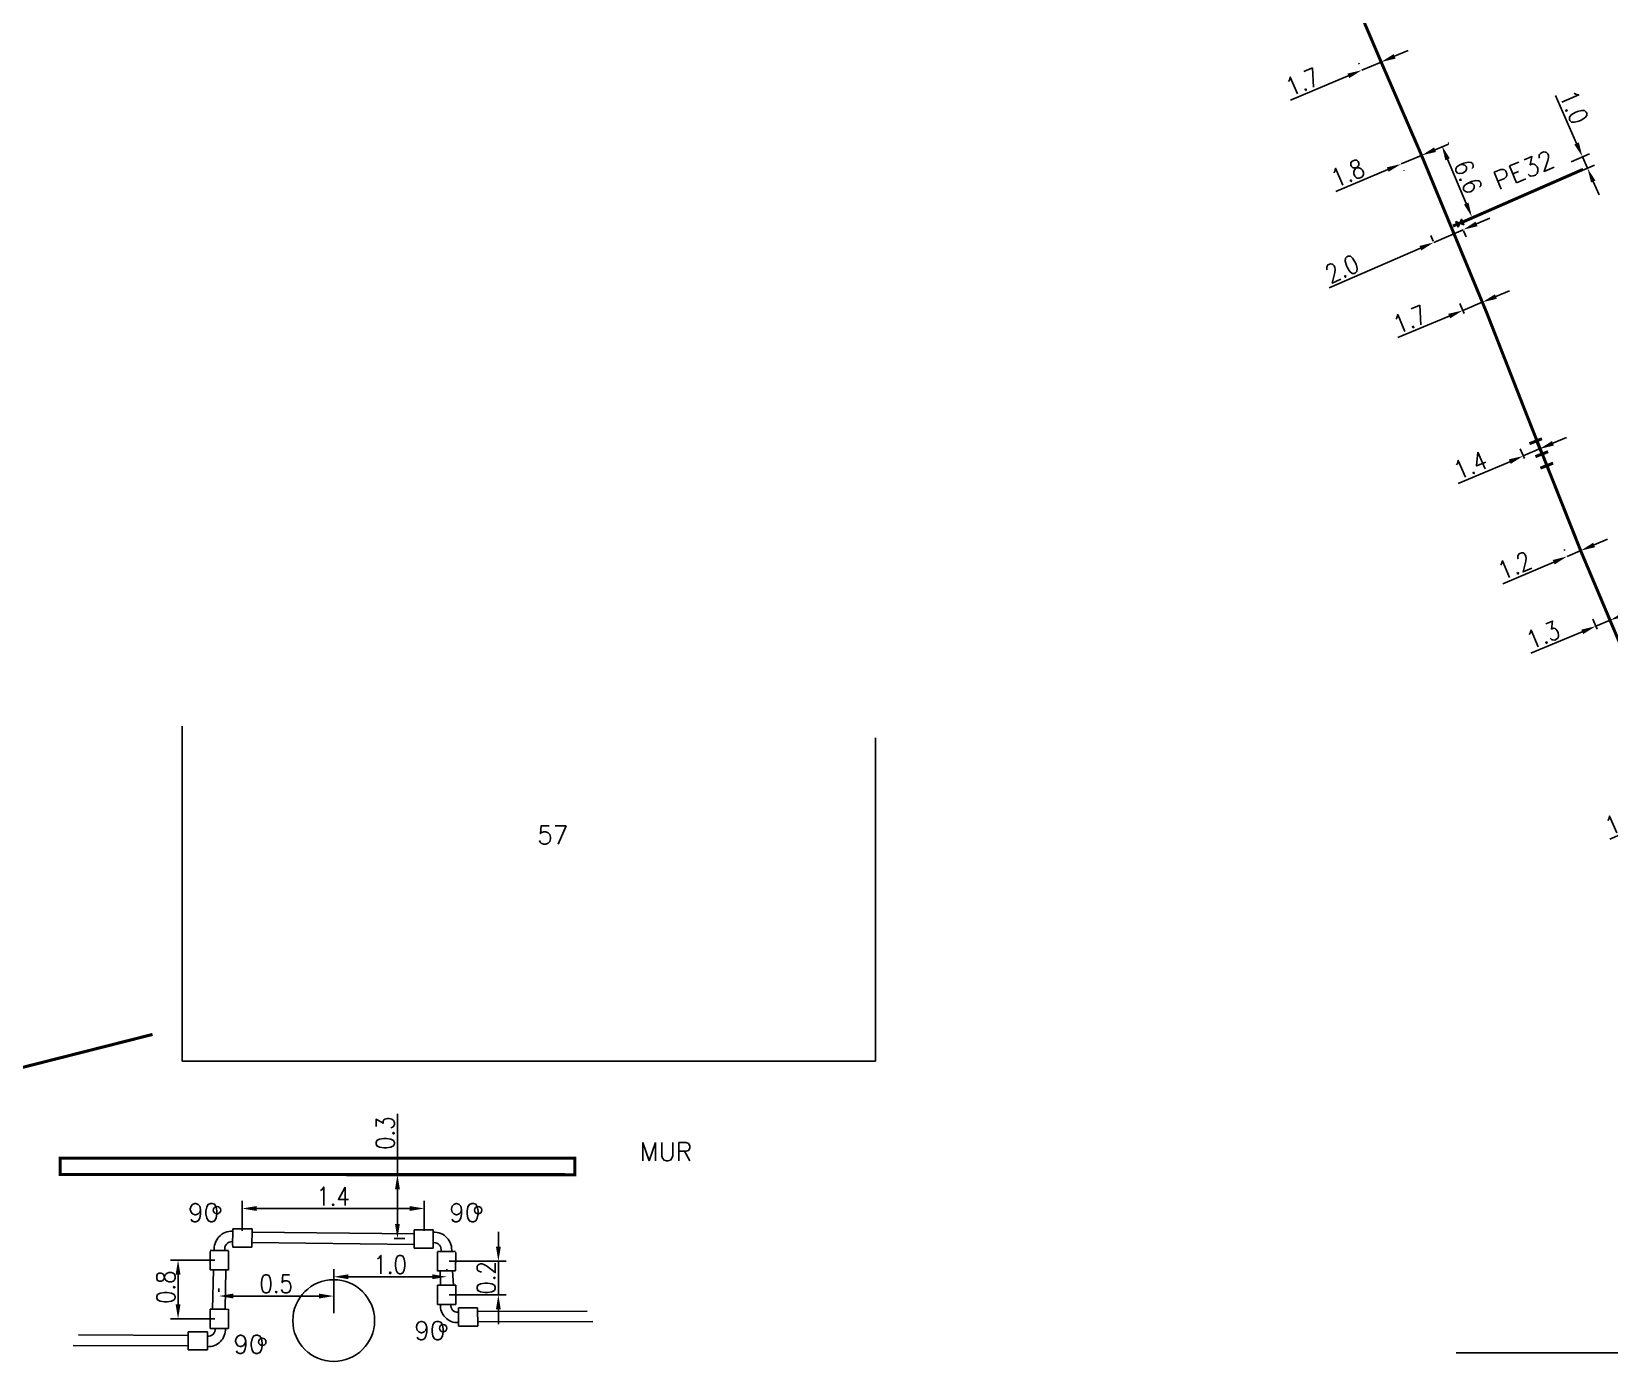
# Model space of a CAD drawing. Header units: millimetres. Extents: x 104988 to 105484, y 137061 to 138000.
# Drawn here: x 105092.2 to 105221.4, y 137402.9 to 137511.8 of the extents above; entities that cross this region are included whole.
import ezdxf
from ezdxf.enums import TextEntityAlignment as Align

# ---------------------------------------------------------------- set-up
doc = ezdxf.new("R2010")
doc.units = ezdxf.units.MM
doc.header["$PDMODE"] = 34
doc.layers.get('0').update_dxf_attribs({"linetype": 'CONTINUOUS'})
doc.layers.get('DEFPOINTS').update_dxf_attribs({"linetype": 'CONTINUOUS'})
doc.layers.add('G_120', color=4, linetype='CONTINUOUS')
doc.layers.add('G_300', color=7, linetype='CONTINUOUS')
doc.styles.add('G_ROMANS', font='ROMANS.SHX', dxfattribs={"width": 0.75})
doc.styles.get("Standard").update_dxf_attribs({"font": 'romans.shx', "width": 0.85})
doc.linetypes.add('G_TYPB_PE', pattern='A,5,-0.3,["o",Standard,S=1.5,R=0,X=0,Y=-0.5],-1.65', length=6.95)
doc.dimstyles.get("Standard").update_dxf_attribs({"dimtxt": 1.5, "dimasz": 1.2, "dimexe": 0.625, "dimexo": 0.625, "dimgap": 0.25, "dimtad": 1, "dimdec": 1, "dimzin": 0, "dimdsep": 46, "dimtxsty": 'Standard', "dimcen": -0.5, "dimadec": 0, "dimazin": 0, "dimtfac": 1, "dimtdec": 1, "dimtmove": 0, "dimatfit": 3, "dimfxl": 0, "dimtolj": 1, "dimtzin": 0, "dimarcsym": 0})

# ---------------------------------------------------------------- blocks, each defined once
blk = doc.blocks.new('*D125')
at = {"layer": 'DEFPOINTS', "color": 0, "linetype": 'Continuous', "transparency": 16777216}
for p in [(105227.97, 137448.4), (105226.73, 137447.98), (105226.78, 137447.88)]:
    blk.add_point(p, dxfattribs=at)
at = {"layer": 'G_120', "color": 0, "linetype": 'Continuous', "lineweight": -2, "transparency": 16777216}
for p, q in [((105229.02, 137448.99), (105230.12, 137449.47)), ((105226.53, 137448.45), (105226.48, 137448.56)), ((105227.92, 137448.51), (105226.73, 137447.98)), ((105227.72, 137448.97), (105227.67, 137449.08)), ((105225.63, 137447.5), (105221.47, 137445.68))]:
    blk.add_line(p, q, dxfattribs=at)
at = {"layer": 'G_120', "color": 0, "linetype": 'Continuous', "transparency": 16777216}
for points in [[(105228.94, 137449.17), (105229.1, 137448.81), (105227.92, 137448.51)], [(105225.55, 137447.69), (105225.71, 137447.32), (105226.73, 137447.98)]]:
    blk.add_solid(points, dxfattribs=at)
at = {"layer": 'G_120', "color": 0, "linetype": 'Continuous', "transparency": 16777216, "insert": (105222.44, 137447.19), "char_height": 1.5, "attachment_point": 5, "rotation": 23.6852}
blk.add_mtext('\\A1;1.3', dxfattribs=at)
blk = doc.blocks.new('*D126')
at = {"layer": 'DEFPOINTS', "color": 0, "linetype": 'Continuous', "transparency": 16777216}
for p in [(105206.03, 137501.73), (105204.37, 137501.04), (105204.38, 137500.99)]:
    blk.add_point(p, dxfattribs=at)
at = {"layer": 'G_120', "color": 0, "linetype": 'Continuous', "lineweight": -2, "transparency": 16777216}
for p, q in [((105207.15, 137502.15), (105208.26, 137502.62)), ((105206.04, 137501.69), (105204.38, 137500.99)), ((105206.27, 137501.16), (105206.28, 137501.11)), ((105203.28, 137500.53), (105199.01, 137498.74)), ((105204.61, 137500.46), (105204.62, 137500.42))]:
    blk.add_line(p, q, dxfattribs=at)
at = {"layer": 'G_120', "color": 0, "linetype": 'Continuous', "transparency": 16777216}
for points in [[(105207.07, 137502.34), (105207.23, 137501.97), (105206.04, 137501.69)], [(105203.2, 137500.71), (105203.35, 137500.35), (105204.38, 137500.99)]]:
    blk.add_solid(points, dxfattribs=at)
at = {"layer": 'G_120', "color": 0, "linetype": 'Continuous', "transparency": 16777216, "insert": (105200, 137500.24), "char_height": 1.5, "attachment_point": 5, "rotation": 22.756}
blk.add_mtext('\\A1;1.8', dxfattribs=at)
blk = doc.blocks.new('*D127')
at = {"layer": 'DEFPOINTS', "color": 0, "linetype": 'Continuous', "transparency": 16777216}
for p in [(105209.42, 137488.99), (105211.37, 137488.83), (105209.77, 137488.16)]:
    blk.add_point(p, dxfattribs=at)
at = {"layer": 'G_120', "color": 0, "linetype": 'Continuous', "lineweight": -2, "transparency": 16777216}
for p, q in [((105209.53, 137488.73), (105209.18, 137489.57)), ((105211.02, 137489.66), (105209.42, 137488.99)), ((105211.13, 137489.41), (105210.78, 137490.24)), ((105212.13, 137490.13), (105213.24, 137490.59)), ((105208.31, 137488.53), (105204.1, 137486.76))]:
    blk.add_line(p, q, dxfattribs=at)
at = {"layer": 'G_120', "color": 0, "linetype": 'Continuous', "transparency": 16777216}
for points in [[(105212.05, 137490.31), (105212.21, 137489.94), (105211.02, 137489.66)], [(105208.23, 137488.71), (105208.39, 137488.34), (105209.42, 137488.99)]]:
    blk.add_solid(points, dxfattribs=at)
at = {"layer": 'G_120', "color": 0, "linetype": 'Continuous', "transparency": 16777216, "insert": (105205.09, 137488.26), "char_height": 1.5, "attachment_point": 5, "rotation": 22.7421}
blk.add_mtext('\\A1;1.7', dxfattribs=at)
blk = doc.blocks.new('*D128')
at = {"layer": 'DEFPOINTS', "color": 0, "linetype": 'Continuous', "transparency": 16777216}
for p in [(105214.38, 137477.07), (105216.04, 137476.84), (105214.72, 137476.27)]:
    blk.add_point(p, dxfattribs=at)
at = {"layer": 'G_120', "color": 0, "linetype": 'Continuous', "lineweight": -2, "transparency": 16777216}
for p, q in [((105215.8, 137477.41), (105215.46, 137478.21)), ((105216.8, 137478.11), (105217.91, 137478.58)), ((105213.27, 137476.6), (105209.04, 137474.8)), ((105214.47, 137476.85), (105214.13, 137477.65)), ((105215.7, 137477.64), (105214.38, 137477.07))]:
    blk.add_line(p, q, dxfattribs=at)
at = {"layer": 'G_120', "color": 0, "linetype": 'Continuous', "transparency": 16777216}
for points in [[(105216.73, 137478.29), (105216.88, 137477.92), (105215.7, 137477.64)], [(105213.19, 137476.79), (105213.35, 137476.42), (105214.38, 137477.07)]]:
    blk.add_solid(points, dxfattribs=at)
at = {"layer": 'G_120', "color": 0, "linetype": 'Continuous', "transparency": 16777216, "insert": (105210.05, 137476.31), "char_height": 1.5, "attachment_point": 5, "rotation": 23.0955}
blk.add_mtext('\\A1;1.4', dxfattribs=at)
blk = doc.blocks.new('*D129')
at = {"layer": 'DEFPOINTS', "color": 0, "linetype": 'Continuous', "transparency": 16777216}
for p in [(105217.97, 137468.84), (105219.12, 137469.21), (105218.02, 137468.73)]:
    blk.add_point(p, dxfattribs=at)
at = {"layer": 'G_120', "color": 0, "linetype": 'Continuous', "lineweight": -2, "transparency": 16777216}
for p, q in [((105220.18, 137469.78), (105221.28, 137470.25)), ((105217.77, 137469.31), (105217.73, 137469.41)), ((105219.08, 137469.31), (105217.97, 137468.84)), ((105218.88, 137469.78), (105218.83, 137469.88)), ((105216.87, 137468.36), (105212.69, 137466.58))]:
    blk.add_line(p, q, dxfattribs=at)
at = {"layer": 'G_120', "color": 0, "linetype": 'Continuous', "transparency": 16777216}
for points in [[(105216.79, 137468.55), (105216.95, 137468.18), (105217.97, 137468.84)], [(105220.1, 137469.96), (105220.26, 137469.59), (105219.08, 137469.31)]]:
    blk.add_solid(points, dxfattribs=at)
at = {"layer": 'G_120', "color": 0, "linetype": 'Continuous', "transparency": 16777216, "insert": (105213.67, 137468.09), "char_height": 1.5, "attachment_point": 5, "rotation": 23.0955}
blk.add_mtext('\\A1;1.2', dxfattribs=at)
blk = doc.blocks.new('*D130')
at = {"layer": 'DEFPOINTS', "color": 0, "linetype": 'Continuous', "transparency": 16777216}
for p in [(105220.32, 137463.12), (105221.83, 137462.79), (105220.66, 137462.31)]:
    blk.add_point(p, dxfattribs=at)
at = {"layer": 'G_120', "color": 0, "linetype": 'Continuous', "lineweight": -2, "transparency": 16777216}
for p, q in [((105220.42, 137462.88), (105220.08, 137463.7)), ((105221.49, 137463.61), (105220.32, 137463.12)), ((105221.59, 137463.37), (105221.25, 137464.19)), ((105222.6, 137464.07), (105223.71, 137464.53)), ((105219.21, 137462.66), (105215.01, 137460.91))]:
    blk.add_line(p, q, dxfattribs=at)
at = {"layer": 'G_120', "color": 0, "linetype": 'Continuous', "transparency": 16777216}
for points in [[(105222.52, 137464.26), (105222.68, 137463.89), (105221.49, 137463.61)], [(105219.13, 137462.84), (105219.29, 137462.48), (105220.32, 137463.12)]]:
    blk.add_solid(points, dxfattribs=at)
at = {"layer": 'G_120', "color": 0, "linetype": 'Continuous', "transparency": 16777216, "insert": (105216.01, 137462.41), "char_height": 1.5, "attachment_point": 5, "rotation": 22.6169}
blk.add_mtext('\\A1;1.3', dxfattribs=at)
blk = doc.blocks.new('*D155')
at = {"layer": 'DEFPOINTS', "color": 0, "linetype": 'Continuous', "transparency": 16777216}
for p in [(105202.77, 137509.26), (105201.15, 137508.67), (105201.18, 137508.59)]:
    blk.add_point(p, dxfattribs=at)
at = {"layer": 'G_120', "color": 0, "linetype": 'Continuous', "lineweight": -2, "transparency": 16777216}
for p, q in [((105203.84, 137509.81), (105204.95, 137510.27)), ((105200.94, 137509.17), (105200.91, 137509.25)), ((105202.73, 137509.34), (105201.15, 137508.67)), ((105202.53, 137509.84), (105202.49, 137509.92)), ((105200.04, 137508.21), (105195.3, 137506.21))]:
    blk.add_line(p, q, dxfattribs=at)
at = {"layer": 'G_120', "color": 0, "linetype": 'Continuous', "transparency": 16777216}
for points in [[(105203.76, 137509.99), (105203.92, 137509.62), (105202.73, 137509.34)], [(105199.97, 137508.39), (105200.12, 137508.02), (105201.15, 137508.67)]]:
    blk.add_solid(points, dxfattribs=at)
at = {"layer": 'G_120', "color": 0, "linetype": 'Continuous', "transparency": 16777216, "insert": (105196.29, 137507.71), "char_height": 1.5, "attachment_point": 5, "rotation": 22.8423}
blk.add_mtext('\\A1;1.7', dxfattribs=at)
blk = doc.blocks.new('*D35')
at = {"layer": 'DEFPOINTS', "color": 0, "linetype": 'Continuous', "transparency": 16777216}
for p in [(105209.24, 137496.08), (105209.45, 137495.6), (105207.25, 137494.09)]:
    blk.add_point(p, dxfattribs=at)
at = {"layer": 'G_120', "color": 0, "linetype": 'Continuous', "lineweight": -2, "transparency": 16777216}
for p, q in [((105210.55, 137496.08), (105211.65, 137496.55)), ((105207, 137494.66), (105206.8, 137495.13)), ((105209.45, 137495.6), (105207.05, 137494.56)), ((105209.49, 137495.51), (105209.7, 137495.03)), ((105205.95, 137494.08), (105198.47, 137490.85))]:
    blk.add_line(p, q, dxfattribs=at)
at = {"layer": 'G_120', "color": 0, "linetype": 'Continuous', "transparency": 16777216}
for points in [[(105210.47, 137496.26), (105210.63, 137495.89), (105209.45, 137495.6)], [(105205.87, 137494.27), (105206.02, 137493.9), (105207.05, 137494.56)]]:
    blk.add_solid(points, dxfattribs=at)
at = {"layer": 'G_120', "color": 0, "linetype": 'Continuous', "transparency": 16777216, "insert": (105199.53, 137492.4), "char_height": 1.5, "attachment_point": 5, "rotation": 23.3921}
blk.add_mtext('\\A1;2.0', dxfattribs=at)
blk = doc.blocks.new('*D36')
at = {"layer": 'DEFPOINTS', "color": 0, "linetype": 'Continuous', "transparency": 16777216}
for p in [(105207.65, 137502.45), (105210.15, 137496.63), (105210.17, 137496.64)]:
    blk.add_point(p, dxfattribs=at)
at = {"layer": 'G_120', "color": 0, "linetype": 'Continuous', "lineweight": -2, "transparency": 16777216}
for p, q in [((105208.23, 137502.69), (105208.29, 137502.72)), ((105208.18, 137501.37), (105209.7, 137497.75)), ((105210.73, 137496.88), (105210.74, 137496.88))]:
    blk.add_line(p, q, dxfattribs=at)
at = {"layer": 'G_120', "color": 0, "linetype": 'Continuous', "transparency": 16777216}
for points in [[(105208.36, 137501.45), (105207.99, 137501.29), (105207.71, 137502.48)], [(105209.89, 137497.82), (105209.52, 137497.67), (105210.17, 137496.64)]]:
    blk.add_solid(points, dxfattribs=at)
at = {"layer": 'G_120', "color": 0, "linetype": 'Continuous', "transparency": 16777216, "insert": (105209.86, 137499.95), "char_height": 1.5, "attachment_point": 5, "rotation": 292.8252}
blk.add_mtext('\\A1;6.6', dxfattribs=at)
blk = doc.blocks.new('*D37')
at = {"layer": 'DEFPOINTS', "color": 0, "linetype": 'Continuous', "transparency": 16777216}
for p in [(105217.73, 137500.92), (105219.63, 137500.65), (105216.36, 137499.22)]:
    blk.add_point(p, dxfattribs=at)
at = {"layer": 'G_120', "color": 0, "linetype": 'Continuous', "lineweight": -2, "transparency": 16777216}
for p, q in [((105218.75, 137502.67), (105217.03, 137506.61)), ((105218.3, 137501.17), (105219.8, 137501.82)), ((105219.63, 137500.65), (105219.23, 137501.57)), ((105216.93, 137499.47), (105220.2, 137500.9)), ((105220.11, 137499.55), (105220.59, 137498.45))]:
    blk.add_line(p, q, dxfattribs=at)
at = {"layer": 'G_120', "color": 0, "linetype": 'Continuous', "transparency": 16777216}
for points in [[(105218.93, 137502.75), (105218.56, 137502.59), (105219.23, 137501.57)], [(105220.29, 137499.63), (105219.93, 137499.47), (105219.63, 137500.65)]]:
    blk.add_solid(points, dxfattribs=at)
at = {"layer": 'G_120', "color": 0, "linetype": 'Continuous', "transparency": 16777216, "insert": (105218.54, 137505.64), "char_height": 1.5, "attachment_point": 5, "rotation": 293.5793}
blk.add_mtext('\\A1;1.0', dxfattribs=at)
blk = doc.blocks.new('*D163')
at = {"layer": 'DEFPOINTS', "color": 0, "linetype": 'Continuous', "transparency": 16777216}
for p in [(105126.2, 137409.83), (105126.2, 137409.73), (105116.93, 137406.24)]:
    blk.add_point(p, dxfattribs=at)
at = {"layer": 'G_120', "color": 0, "linetype": 'Continuous', "lineweight": -2, "transparency": 16777216}
for p, q in [((105116.93, 137406.86), (105116.93, 137410.46)), ((105118.13, 137409.83), (105125, 137409.83)), ((105126.2, 137410.35), (105126.2, 137410.46))]:
    blk.add_line(p, q, dxfattribs=at)
at = {"layer": 'G_120', "color": 0, "linetype": 'Continuous', "transparency": 16777216}
for points in [[(105118.13, 137410.03), (105118.13, 137409.63), (105116.93, 137409.83)], [(105125, 137410.03), (105125, 137409.63), (105126.2, 137409.83)]]:
    blk.add_solid(points, dxfattribs=at)
at = {"layer": 'G_120', "color": 0, "linetype": 'Continuous', "transparency": 16777216, "insert": (105121.56, 137410.83), "char_height": 1.5, "attachment_point": 5}
blk.add_mtext('\\A1;1.0', dxfattribs=at)
blk = doc.blocks.new('*D164')
at = {"layer": 'DEFPOINTS', "color": 0, "linetype": 'Continuous', "transparency": 16777216}
for p in [(105116.93, 137408.25), (105107.51, 137407.97), (105116.93, 137406.24)]:
    blk.add_point(p, dxfattribs=at)
at = {"layer": 'G_120', "color": 0, "linetype": 'Continuous', "lineweight": -2, "transparency": 16777216}
for p, q in [((105107.51, 137408.59), (105107.51, 137408.87)), ((105108.71, 137408.25), (105115.73, 137408.25)), ((105116.93, 137406.86), (105116.93, 137408.87))]:
    blk.add_line(p, q, dxfattribs=at)
at = {"layer": 'G_120', "color": 0, "linetype": 'Continuous', "transparency": 16777216}
for points in [[(105108.71, 137408.45), (105108.71, 137408.05), (105107.51, 137408.25)], [(105115.73, 137408.45), (105115.73, 137408.05), (105116.93, 137408.25)]]:
    blk.add_solid(points, dxfattribs=at)
at = {"layer": 'G_120', "color": 0, "linetype": 'Continuous', "transparency": 16777216, "insert": (105112.22, 137409.25), "char_height": 1.5, "attachment_point": 5}
blk.add_mtext('\\A1;0.5', dxfattribs=at)
blk = doc.blocks.new('*D165')
at = {"layer": 'DEFPOINTS', "color": 0, "linetype": 'Continuous', "transparency": 16777216}
for p in [(105121.27, 137418.19), (105122.15, 137418.19), (105121.27, 137412.96)]:
    blk.add_point(p, dxfattribs=at)
at = {"layer": 'G_120', "color": 0, "linetype": 'Continuous', "lineweight": -2, "transparency": 16777216}
for p, q in [((105122.15, 137418.19), (105122.15, 137423.17)), ((105121.9, 137418.19), (105122.77, 137418.19)), ((105122.15, 137414.16), (105122.15, 137416.99)), ((105121.89, 137412.96), (105122.77, 137412.96))]:
    blk.add_line(p, q, dxfattribs=at)
at = {"layer": 'G_120', "color": 0, "linetype": 'Continuous', "transparency": 16777216}
for points in [[(105121.95, 137416.99), (105122.35, 137416.99), (105122.15, 137418.19)], [(105121.95, 137414.16), (105122.35, 137414.16), (105122.15, 137412.96)]]:
    blk.add_solid(points, dxfattribs=at)
at = {"layer": 'G_120', "color": 0, "linetype": 'Continuous', "transparency": 16777216, "insert": (105121.15, 137421.59), "char_height": 1.5, "attachment_point": 5, "rotation": 90}
blk.add_mtext('\\A1;0.3', dxfattribs=at)
blk = doc.blocks.new('*D166')
at = {"layer": 'DEFPOINTS', "color": 0, "linetype": 'Continuous', "transparency": 16777216}
for p in [(105125.77, 137411.1), (105125.77, 137408.35), (105130.42, 137408.35)]:
    blk.add_point(p, dxfattribs=at)
at = {"layer": 'G_120', "color": 0, "linetype": 'Continuous', "lineweight": -2, "transparency": 16777216}
for p, q in [((105130.42, 137412.3), (105130.42, 137413.5)), ((105126.4, 137411.1), (105131.05, 137411.1)), ((105130.42, 137411.1), (105130.42, 137408.35)), ((105126.4, 137408.35), (105131.05, 137408.35)), ((105130.42, 137407.15), (105130.42, 137405.95))]:
    blk.add_line(p, q, dxfattribs=at)
at = {"layer": 'G_120', "color": 0, "linetype": 'Continuous', "transparency": 16777216}
for points in [[(105130.22, 137412.3), (105130.62, 137412.3), (105130.42, 137411.1)], [(105130.22, 137407.15), (105130.62, 137407.15), (105130.42, 137408.35)]]:
    blk.add_solid(points, dxfattribs=at)
at = {"layer": 'G_120', "color": 0, "linetype": 'Continuous', "transparency": 16777216, "insert": (105129.42, 137409.73), "char_height": 1.5, "attachment_point": 5, "rotation": 90}
blk.add_mtext('\\A1;0.2', dxfattribs=at)
blk = doc.blocks.new('*D167')
at = {"layer": 'DEFPOINTS', "color": 0, "linetype": 'Continuous', "transparency": 16777216}
for p in [(105107.83, 137411.2), (105104.18, 137406.38), (105107.83, 137406.38)]:
    blk.add_point(p, dxfattribs=at)
at = {"layer": 'G_120', "color": 0, "linetype": 'Continuous', "lineweight": -2, "transparency": 16777216}
for p, q in [((105107.2, 137411.2), (105103.55, 137411.2)), ((105104.18, 137410), (105104.18, 137407.58)), ((105107.2, 137406.38), (105103.55, 137406.38))]:
    blk.add_line(p, q, dxfattribs=at)
at = {"layer": 'G_120', "color": 0, "linetype": 'Continuous', "transparency": 16777216}
for points in [[(105103.98, 137410), (105104.38, 137410), (105104.18, 137411.2)], [(105103.98, 137407.58), (105104.38, 137407.58), (105104.18, 137406.38)]]:
    blk.add_solid(points, dxfattribs=at)
at = {"layer": 'G_120', "color": 0, "linetype": 'Continuous', "transparency": 16777216, "insert": (105103.18, 137408.97), "char_height": 1.5, "attachment_point": 5, "rotation": 90}
blk.add_mtext('\\A1;0.8', dxfattribs=at)
blk = doc.blocks.new('*D168')
at = {"layer": 'DEFPOINTS', "color": 0, "linetype": 'Continuous', "transparency": 16777216}
for p in [(105124.35, 137415.42), (105109.42, 137412.96), (105124.35, 137412.96)]:
    blk.add_point(p, dxfattribs=at)
at = {"layer": 'G_120', "color": 0, "linetype": 'Continuous', "lineweight": -2, "transparency": 16777216}
for p, q in [((105109.42, 137413.59), (105109.42, 137416.04)), ((105124.35, 137413.59), (105124.35, 137416.04)), ((105110.62, 137415.42), (105123.15, 137415.42))]:
    blk.add_line(p, q, dxfattribs=at)
at = {"layer": 'G_120', "color": 0, "linetype": 'Continuous', "transparency": 16777216}
for points in [[(105110.62, 137415.62), (105110.62, 137415.22), (105109.42, 137415.42)], [(105123.15, 137415.62), (105123.15, 137415.22), (105124.35, 137415.42)]]:
    blk.add_solid(points, dxfattribs=at)
at = {"layer": 'G_120', "color": 0, "linetype": 'Continuous', "transparency": 16777216, "insert": (105116.88, 137416.42), "char_height": 1.5, "attachment_point": 5}
blk.add_mtext('\\A1;1.4', dxfattribs=at)
blk = doc.blocks.new('G_300_04')
at = {"linetype": 'Continuous'}
h = blk.add_hatch(color=0, dxfattribs=at)
h.paths.add_polyline_path([(-1, 1), (-1, -1), (0, 0)])
h.paths.add_polyline_path([(1, 1), (0, 0), (1, -1)])
at = {"color": 0, "linetype": 'Continuous', "flags": 128}
blk.add_lwpolyline([(-1, -1), (1, 1), (1, -1), (-1, 1)], close=True, dxfattribs=at)
at = {"color": 0, "linetype": 'Continuous', "style": 'G_ROMANS', "width": 0.75}
blk.add_attdef('NUM', text='', height=1.5, dxfattribs=at).set_placement((0, 2.1), align=Align.MIDDLE_CENTER)
at = {"color": 0, "linetype": 'Continuous', "style": 'G_ROMANS', "width": 0.75, "flags": 3}
for tag, p in [('DEF_LEG', (0, -5)), ('DEF_COUP', (0, -7.5)), ('DEF_TYPE', (0, -10))]:
    blk.add_attdef(tag, text='', height=1.2, dxfattribs=at).set_placement(p, align=Align.MIDDLE)

msp = doc.modelspace()

# ---------------------------------------------------------------- linework, layer by layer
at = {"layer": 'G_120', "linetype": 'Continuous'}
for p, q in [((105104.53, 137454.93), (105104.53, 137427.49)), ((105161.31, 137427.49), (105161.31, 137453.99)), ((105104.53, 137427.49), (105161.31, 137427.49)), ((105108.66, 137413.41), (105108.65, 137412.56)), ((105108.66, 137413.75), (105109.41, 137413.75)), ((105108.66, 137413.41), (105108.66, 137413.75)), ((105109.41, 137413.75), (105110.24, 137413.75)), ((105110.24, 137413.75), (105110.23, 137412.24)), ((105110.24, 137413.48), (105123.51, 137413.34)), ((105124.34, 137413.67), (105123.51, 137413.67)), ((105123.51, 137413.67), (105123.51, 137412.17)), ((105125.09, 137413.68), (105124.34, 137413.67)), ((105125.09, 137413.34), (105125.09, 137413.68)), ((105125.09, 137413.34), (105125.09, 137412.48)), ((105106.82, 137411.97), (105108.32, 137411.97)), ((105108.32, 137411.96), (105108.32, 137410.37)), ((105108.66, 137412.25), (105108.65, 137412.56)), ((105110.22, 137412.24), (105108.66, 137412.25)), ((105110.23, 137412.63), (105123.51, 137412.48)), ((105123.52, 137412.17), (105125.09, 137412.17)), ((105125.09, 137412.17), (105125.09, 137412.48)), ((105106.8, 137411.07), (105106.8, 137411.9)), ((105106.82, 137410.39), (105106.82, 137411.14)), ((105126.92, 137411.89), (105125.42, 137411.89)), ((105125.42, 137411.88), (105125.42, 137410.3)), ((105126.92, 137410.31), (105126.92, 137411.07)), ((105126.94, 137410.99), (105126.94, 137411.82)), ((105106.82, 137410.39), (105108.32, 137410.39)), ((105107, 137407.18), (105107.07, 137410.39)), ((105108.05, 137407.17), (105108.09, 137410.39)), ((105126.92, 137410.31), (105125.42, 137410.31)), ((105125.68, 137409.14), (105125.65, 137410.31)), ((105126.74, 137409.14), (105126.67, 137410.31)), ((105125.43, 137409.13), (105125.74, 137409.14)), ((105125.43, 137409.13), (105125.44, 137407.55)), ((105126.6, 137409.14), (105125.74, 137409.14)), ((105126.6, 137409.14), (105126.94, 137409.14)), ((105126.94, 137408.32), (105126.94, 137409.14)), ((105126.94, 137407.56), (105126.94, 137408.32)), ((105106.8, 137406.35), (105106.8, 137407.18)), ((105107.14, 137407.18), (105106.8, 137407.18)), ((105107.14, 137407.18), (105107.99, 137407.18)), ((105108.3, 137407.16), (105107.99, 137407.18)), ((105108.3, 137407.17), (105108.3, 137405.58)), ((105125.44, 137407.55), (105125.75, 137407.56)), ((105126.6, 137407.56), (105125.75, 137407.56)), ((105126.6, 137407.56), (105126.94, 137407.56)), ((105127.14, 137407.29), (105127.14, 137406.98)), ((105128.72, 137407.29), (105127.14, 137407.29)), ((105127.15, 137405.8), (105127.14, 137406.98)), ((105128.73, 137405.79), (105128.72, 137407.29)), ((105137.7, 137407.01), (105128.72, 137406.99)), ((105106.8, 137405.6), (105106.8, 137406.35)), ((105107.14, 137405.6), (105106.8, 137405.6)), ((105107.14, 137405.6), (105107.99, 137405.6)), ((105108.3, 137405.58), (105107.99, 137405.6)), ((105127.15, 137405.79), (105127.9, 137405.79)), ((105127.9, 137405.79), (105128.73, 137405.79)), ((105138.15, 137406.16), (105128.73, 137406.14)), ((105095.58, 137404.21), (105105.01, 137404.18)), ((105096.03, 137405.06), (105105.01, 137405.03)), ((105105.01, 137403.83), (105105.01, 137405.33)), ((105105.02, 137405.33), (105106.59, 137405.33)), ((105106.59, 137405.33), (105106.59, 137405.02)), ((105106.59, 137403.84), (105106.59, 137405.02)), ((105105.84, 137403.83), (105105.01, 137403.83)), ((105106.59, 137403.83), (105105.84, 137403.83)), ((105231.68, 137403.61), (105208.89, 137403.61))]:
    msp.add_line(p, q, dxfattribs=at)
at = {"layer": 'G_120', "linetype": 'G_TYPB_PE', "flags": 128}
msp.add_lwpolyline([(105229.32, 137445.03, 0.25, 0.25, 0), (105227.97, 137448.4, 0.25, 0.25, 0), (105221.83, 137462.79, 0.25, 0.25, 0), (105219.12, 137469.21, 0.25, 0.25, 0), (105216.15, 137476.69, 0.25, 0.25, 0), (105215.54, 137478.21, 0.25, 0.25, 0), (105214.5, 137480.84, 0.25, 0.25, 0), (105211.37, 137488.83, 0.25, 0.25, 0), (105210.59, 137490.71, 0.25, 0.25, 0), (105206.03, 137501.73, 0.25, 0.25, 0), (105202.77, 137509.26, 0.25, 0.25, 0), (105199.69, 137516.48, 0.25, 0.25, 0), (105196.67, 137523.35, 0.25, 0.25, 0), (105194.44, 137528.32, 0.25, 0.25, 0), (105190.55, 137537.66, 0.25, 0.25, 0), (105187.83, 137544.73, 0.25, 0.25, 0), (105183.86, 137554.04, 0.25, 0.25, 0), (105183.46, 137554.96, 0.25, 0.25, 0), (105181.68, 137559.16, 0.25, 0.25, 0.055267), (105180.7, 137560.43, 0.25, 0.25, -0.117097), (105178.7, 137563.5, 0.25, 0.25, 0), (105177.82, 137565.99, 0.25, 0.25, -0.180082), (105177.7, 137566.69, 0.25, 0.25, 0), (105178.01, 137568.19, 0.25, 0.25, 0.099562), (105178.02, 137568.77, 0.25, 0.25, 0.04151), (105177.95, 137569.01, 0.25, 0.25, 0), (105176.1, 137573.12, 0.25, 0.25, 0), (105174.78, 137576.12, 0.25, 0.25, 0), (105167.2, 137593.8, 0.25, 0.25, 0), (105162.25, 137606.12, 0.25, 0.25, 0), (105158.65, 137614.42, 0.25, 0.25, 0), (105154.77, 137623.45, 0.25, 0.25, 0), (105151.16, 137631.64, 0.25, 0.25, 0), (105149.56, 137636.09, 0.25, 0.25, 0), (105147.44, 137641.16, 0.25, 0.25, 0), (105144.08, 137649.24, 0.25, 0.25, 0), (105140.66, 137657.26, 0.25, 0.25, 0), (105137.32, 137665.26, 0.25, 0.25, 0), (105135.88, 137668.57, 0.25, 0.25, 0), (105130.79, 137680.71, 0.25, 0.25, 0), (105128.77, 137685.15, 0, 0, 0)], format="xyseb", dxfattribs=at)
at = {"layer": 'G_120', "linetype": 'G_TYPB_PE', "const_width": 0.25, "flags": 128}
for points in [[(105209.41, 137496.23), (105219.28, 137500.55)], [(105208.62, 137495.9), (105208.95, 137496.05)]]:
    msp.add_lwpolyline(points, dxfattribs=at)
at = {"layer": 'G_120', "linetype": 'Continuous', "const_width": 0.25, "flags": 128}
for points in [[(105215.91, 137478.48), (105214.88, 137478.07)], [(105216.41, 137477.42), (105215.37, 137477.01)], [(105216.82, 137476.48), (105215.78, 137476.07)], [(105037.25, 137412.71), (105088.41, 137426.21), (105102.09, 137429.68), (105088.41, 137426.21)]]:
    msp.add_lwpolyline(points, dxfattribs=at)
msp.add_lwpolyline([(105136.69, 137418.19), (105136.69, 137419.54), (105094.52, 137419.54), (105094.52, 137418.2)], close=True, dxfattribs=at)
at = {"layer": 'G_120', "linetype": 'Continuous'}
for centre, radius in [((105107.37, 137415.28), 0.302), ((105128.76, 137415.28), 0.302), ((105116.93, 137406.24), 3.35), ((105125.89, 137405.62), 0.302), ((105111.08, 137404.49), 0.302)]:
    msp.add_circle(centre, radius, dxfattribs=at)
for centre, radius, start, end in [((105108.61, 137412.1), 1.47, 88.3078, 186.0514), ((105125.13, 137412.02), 1.47, 353.8697, 91.6133), ((105108.6, 137412.11), 0.602, 87.7378, 189.1355), ((105125.14, 137412.03), 0.602, 350.7856, 92.1833), ((105127.08, 137407.48), 1.41, 176.6525, 272.4777), ((105127.08, 137407.48), 0.562, 171.0271, 276.2938), ((105106.65, 137405.51), 0.562, 263.6273, 8.894), ((105106.65, 137405.51), 1.41, 267.4434, 3.2686)]:
    msp.add_arc(centre, radius, start, end, dxfattribs=at)

# ---------------------------------------------------------------- block references
at = {"layer": 'G_300', "xscale": 0.2462661171216677, "yscale": 0.2462661171216677, "zscale": 0.2462661171216677, "rotation": 22.88455725751777}
msp.add_blockref('G_300_04', (105209.18, 137496.14), dxfattribs=at)

# ---------------------------------------------------------------- texts
at = {"layer": 'G_120', "linetype": 'Continuous'}
for s, rotation, p in [('PE32', 22.4724, (105212.51, 137498.41)), ('57', 359.5487, (105133.59, 137444.83)), ('90', 0.0939, (105104.99, 137413.88)), ('90', 0.0939, (105126.38, 137413.88)), ('90', 0.0939, (105123.52, 137404.22)), ('90', 0.0939, (105108.7, 137403.09))]:
    msp.add_text(s, height=1.5, rotation=rotation, dxfattribs=at).set_placement(p, align=Align.BOTTOM_LEFT)
msp.add_text('MUR', height=1.5, dxfattribs=at).set_placement((105142, 137418.87), align=Align.BOTTOM_LEFT)

# ---------------------------------------------------------------- dimensions: what is measured, and where the dimension line sits
for base, p1, p2, angle, picture, middle in [((105201.15, 137508.67), (105202.77, 137509.26), (105201.18, 137508.59), 202.8423, '*D155', (105196.68, 137506.79)), ((105204.38, 137500.99), (105206.03, 137501.73), (105204.37, 137501.04), 202.756, '*D126', (105200.39, 137499.32)), ((105209.42, 137488.99), (105211.37, 137488.83), (105209.77, 137488.16), 202.7421, '*D127', (105205.47, 137487.34)), ((105214.38, 137477.07), (105216.04, 137476.84), (105214.72, 137476.27), 203.0955, '*D128', (105210.44, 137475.4)), ((105217.97, 137468.84), (105219.12, 137469.21), (105218.02, 137468.73), 203.0955, '*D129', (105214.06, 137467.17)), ((105220.32, 137463.12), (105221.83, 137462.79), (105220.66, 137462.31), 202.6169, '*D130', (105216.39, 137461.49)), ((105226.73, 137447.98), (105227.97, 137448.4), (105226.78, 137447.88), 203.6852, '*D125', (105222.84, 137446.28))]:
    dim = msp.add_linear_dim(base=base, p1=p1, p2=p2, angle=angle, dimstyle='Standard', dxfattribs=at)
    dim.commit()
    dim.dimension.update_dxf_attribs({"geometry": picture, "text_midpoint": middle, "dimtype": 161})
for base, p1, p2, angle, text, picture, middle in [((105219.63, 137500.65), (105217.73, 137500.92), (105216.36, 137499.22), 293.5793, '1.0', '*D37', (105217.63, 137505.24)), ((105209.45, 137495.6), (105207.25, 137494.09), (105209.24, 137496.08), 23.3921, '2.0', '*D35', (105199.92, 137491.48)), ((105122.15, 137418.19), (105121.27, 137412.96), (105121.27, 137418.19), 90, '0.3', '*D165', (105122.15, 137421.59)), ((105130.42, 137408.35), (105125.77, 137411.1), (105125.77, 137408.35), 90, '0.2', '*D166', (105130.42, 137409.73)), ((105104.18, 137406.38), (105107.83, 137411.2), (105107.83, 137406.38), 90, '0.8', '*D167', (105104.18, 137408.97))]:
    dim = msp.add_linear_dim(base=base, p1=p1, p2=p2, angle=angle, text=text, dimstyle='Standard', dxfattribs=at)
    dim.commit()
    dim.dimension.update_dxf_attribs({"geometry": picture, "text_midpoint": middle, "dimtype": 160})
dim = msp.add_linear_dim(base=(105210.17, 137496.64), p1=(105207.65, 137502.45), p2=(105210.15, 137496.63), angle=292.8252, text='6.6', dimstyle='Standard', dxfattribs=at)
dim.commit()
dim.dimension.update_dxf_attribs({"geometry": '*D36', "text_midpoint": (105209.86, 137499.95)})
for base, p1, p2, text, picture, middle in [((105124.35, 137415.42), (105109.42, 137412.96), (105124.35, 137412.96), '1.4', '*D168', (105116.88, 137416.42)), ((105126.2, 137409.83), (105116.93, 137406.24), (105126.2, 137409.73), '1.0', '*D163', (105121.56, 137410.83)), ((105116.93, 137408.25), (105107.51, 137407.97), (105116.93, 137406.24), '0.5', '*D164', (105112.22, 137409.25))]:
    dim = msp.add_linear_dim(base=base, p1=p1, p2=p2, text=text, dimstyle='Standard', dxfattribs=at)
    dim.commit()
    dim.dimension.update_dxf_attribs({"geometry": picture, "text_midpoint": middle})

doc.saveas('drawing.dxf')
